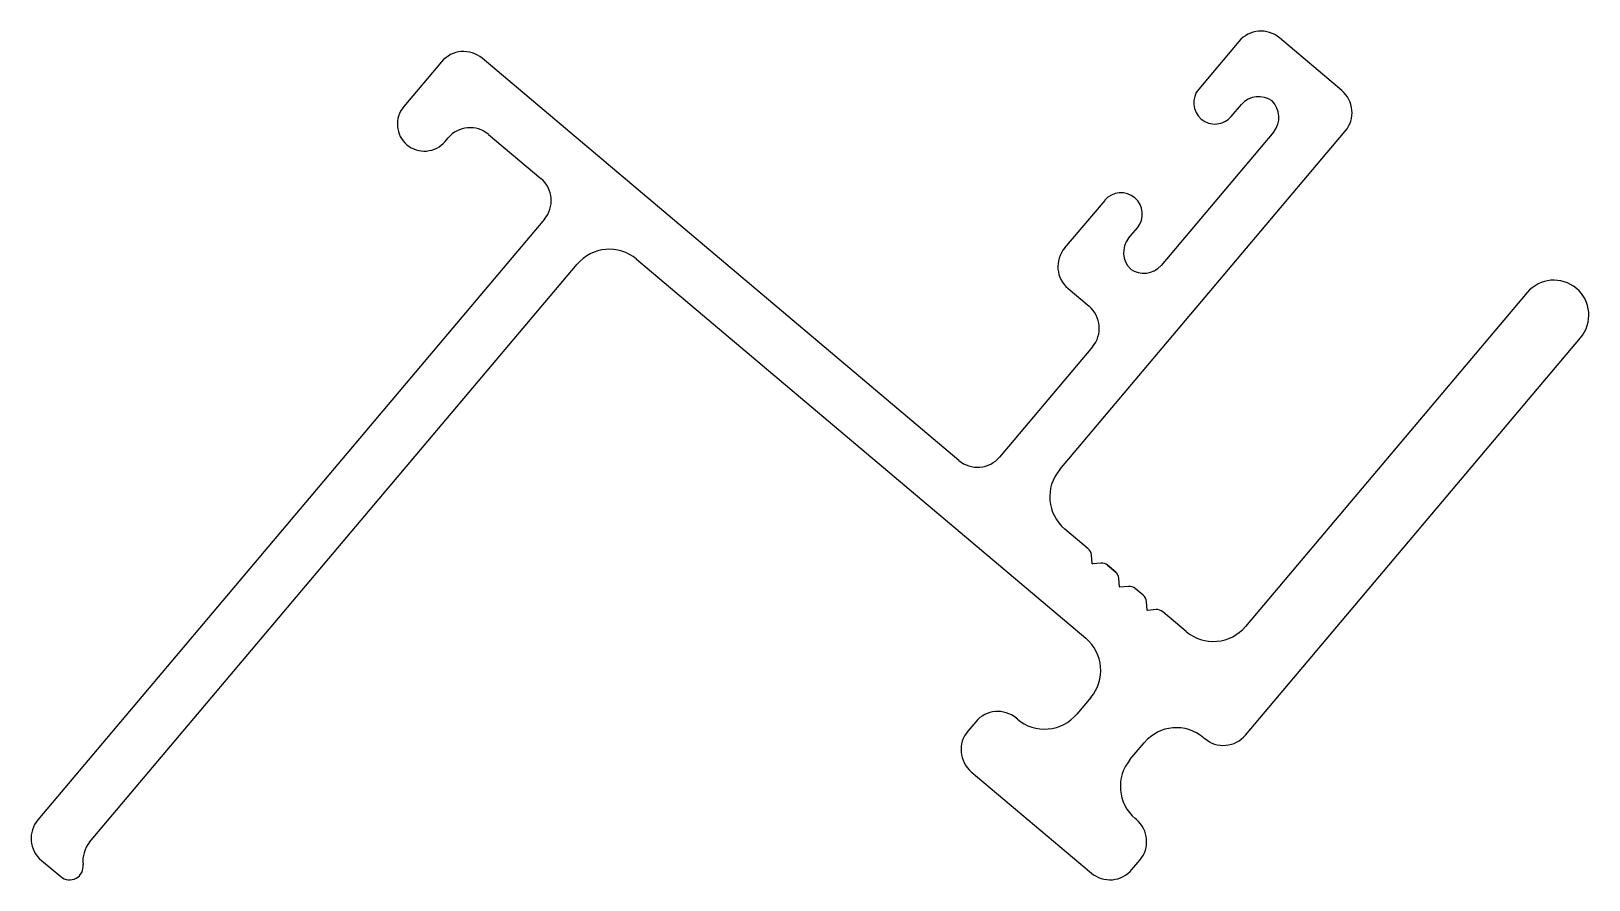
# Model space of a CAD drawing. Header units: inches. Extents: x -20.9 to 22.3, y 0 to 23.6.
import ezdxf

# ---------------------------------------------------------------- set-up
doc = ezdxf.new("R2010")
doc.units = ezdxf.units.IN
doc.header["$MEASUREMENT"] = 0

msp = doc.modelspace()

# ---------------------------------------------------------------- linework, layer by layer
at = {"color": 7}
for p, q in [((15.49, 21.925), (13.763, 23.382)), ((12.635, 23.287), (11.52, 21.964)), ((-9.493, 22.722), (-10.544, 21.476)), ((4.865, 11.656), (-8.366, 22.817)), ((13.556, 21.633), (13.556, 21.633)), ((12.422, 21.203), (12.705, 21.54)), ((7.661, 11.404), (15.586, 20.798)), ((13.607, 20.779), (10.474, 17.064)), ((11.59, 21.133), (11.59, 21.133)), ((-9.398, 20.509), (-9.314, 20.608)), ((-8.187, 20.704), (-6.734, 19.479)), ((8.915, 18.876), (7.799, 17.554)), ((-6.639, 18.351), (-20.695, 1.688)), ((9.572, 17.825), (9.817, 18.115)), ((-19.26, 1.063), (-5.731, 17.101)), ((-4.082, 17.241), (8.385, 6.725)), ((9.623, 16.971), (9.623, 16.971)), ((22.002, 16.431), (22.002, 16.431)), ((7.895, 16.427), (8.476, 15.936)), ((20.636, 16.315), (12.821, 7.051)), ((8.572, 14.809), (5.992, 11.752)), ((12.814, 4.035), (22.118, 15.064)), ((8.452, 9.206), (7.801, 9.755)), ((8.56, 8.795), (8.54, 9.036)), ((8.81, 8.808), (8.569, 8.788)), ((9.216, 8.561), (8.992, 8.75)), ((8.992, 8.75), (9.216, 8.561)), ((9.216, 8.561), (8.992, 8.75)), ((8.992, 8.75), (9.216, 8.561)), ((9.216, 8.561), (8.992, 8.75)), ((9.216, 8.561), (9.216, 8.561)), ((9.325, 8.15), (9.304, 8.391)), ((9.574, 8.163), (9.333, 8.143)), ((9.981, 7.916), (9.757, 8.105)), ((10.089, 7.505), (10.069, 7.746)), ((10.339, 7.518), (10.098, 7.498)), ((11.172, 6.911), (10.521, 7.46)), ((10.521, 7.46), (10.521, 7.46)), ((10.521, 7.46), (10.521, 7.46)), ((8.525, 5.076), (8.138, 4.617)), ((5.331, 4.408), (5.112, 4.148)), ((6.489, 4.477), (6.458, 4.503)), ((11.656, 3.965), (11.687, 3.939)), ((9.621, 3.366), (10.007, 3.825)), ((5.208, 3.02), (8.54, 0.209)), ((9.791, 1.692), (9.76, 1.718)), ((-20.599, 0.561), (-20.064, 0.11)), ((9.667, 0.305), (9.887, 0.565))]:
    msp.add_line(p, q, dxfattribs=at)
for centre, radius, start, end in [((13.247, 22.771), 0.8, 49.85, 139.85), ((-8.882, 22.206), 0.8, 49.85, 139.85), ((11.971, 21.584), 0.59, 139.85, 229.85), ((13.184, 21.107), 0.645, 54.6957, 137.8448), ((13.1, 21.177), 0.645, 321.8552, 45.0043), ((14.974, 21.313), 0.8, 319.85, 49.85), ((-9.971, 20.992), 0.75, 139.85, 229.85), ((11.971, 21.584), 0.59, 229.85, 319.85), ((-8.702, 20.092), 0.8, 49.85, 139.85), ((-9.971, 20.992), 0.75, 229.85, 319.85), ((-7.25, 18.867), 0.8, 319.85, 49.85), ((9.366, 18.496), 0.59, 49.85, 139.85), ((9.366, 18.496), 0.59, 319.85, 49.85), ((10.079, 17.427), 0.645, 141.8552, 225.0043), ((-4.836, 16.347), 1.17, 49.85, 139.85), ((8.411, 17.038), 0.8, 139.85, 229.85), ((9.996, 17.497), 0.645, 234.6957, 317.8448), ((21.377, 15.69), 0.97, 49.85, 139.85), ((21.377, 15.69), 0.97, 319.85, 49.85), ((7.96, 15.325), 0.8, 319.85, 49.85), ((5.381, 12.268), 0.8, 229.85, 319.85), ((8.556, 10.649), 1.17, 139.85, 229.85), ((8.291, 9.015), 0.25, 4.85, 49.85), ((8.568, 8.796), 0.008, 184.85, 274.85), ((8.831, 8.559), 0.25, 49.85, 94.85), ((9.055, 8.37), 0.25, 4.85, 49.85), ((9.333, 8.151), 0.008, 184.85, 274.85), ((9.596, 7.914), 0.25, 49.85, 94.85), ((9.819, 7.725), 0.25, 4.85, 49.85), ((10.097, 7.506), 0.008, 184.85, 274.85), ((10.36, 7.269), 0.25, 49.85, 94.85), ((11.926, 7.806), 1.17, 229.85, 319.85), ((7.63, 5.83), 1.17, 319.85, 49.85), ((5.943, 3.892), 0.8, 49.85, 139.85), ((7.243, 5.372), 1.17, 229.85, 319.85), ((5.723, 3.632), 0.8, 139.85, 229.85), ((10.902, 3.071), 1.17, 49.85, 139.85), ((12.203, 4.551), 0.8, 229.85, 319.85), ((10.515, 2.612), 1.17, 139.85, 229.85), ((-20.084, 1.172), 0.8, 139.85, 229.85), ((9.275, 1.08), 0.8, 319.85, 49.85), ((-18.649, 0.547), 0.8, 139.85, 187.1651), ((-19.819, 0.4), 0.38, 229.85, 7.1651), ((9.056, 0.821), 0.8, 229.85, 319.85)]:
    msp.add_arc(centre, radius, start, end, dxfattribs=at)

doc.saveas('drawing.dxf')
